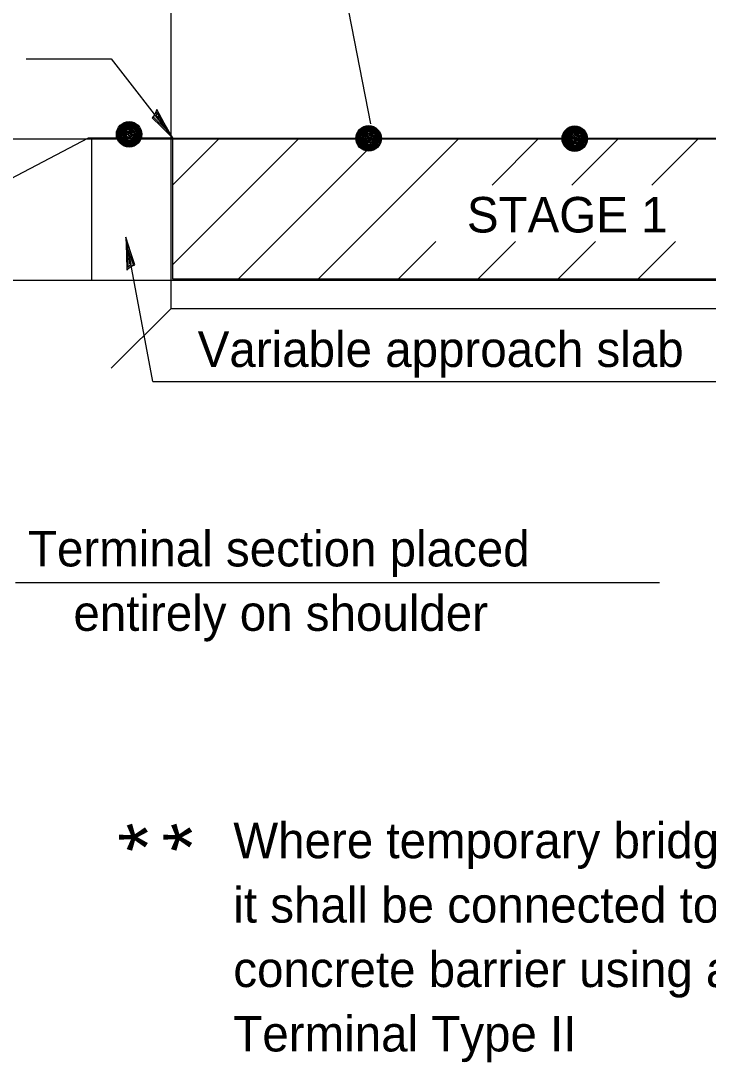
# Model space of a CAD drawing. Extents: x 52832 to 54215, y 64481 to 66497.
# Drawn here: x 53126.7 to 53169.6, y 65516.1 to 65581.1 of the extents above; entities that cross this region are included whole.
import ezdxf

# ---------------------------------------------------------------- set-up
doc = ezdxf.new("R2010")
doc.units = 0
for name, color, linetype in [('Alignment_EX_20 Baseline', 7, 'Continuous'), ('Design_EX_Roadway Dimensions', 7, 'Continuous'), ('Design_PR_EOP', 7, 'Continuous'), ('Sheets_General Details', 7, 'Continuous'), ('Stage_Construction Traffic Control', 7, 'Continuous'), ('Topo_Bridge Structures', 7, 'Continuous')]:
    doc.layers.add(name, color=color, linetype=linetype)

msp = doc.modelspace()

# ---------------------------------------------------------------- linework, layer by layer
at = {"layer": 'Alignment_EX_20 Baseline'}
msp.add_line((53109.232, 65573.735), (53431.001, 65573.735), dxfattribs=at)
at = {"layer": 'Design_EX_Roadway Dimensions'}
for p, q in [((53140.403, 65616.245), (53148.495, 65574.677)), ((53126.999, 65578.732), (53132.301, 65578.732)), ((53132.301, 65578.732), (53136.155, 65573.779)), ((53134.897, 65558.587), (53133.21, 65567.587)), ((53134.897, 65558.587), (53185.439, 65558.587)), ((53126.314, 65546.024), (53166.554, 65546.024))]:
    msp.add_line(p, q, dxfattribs=at)
for points in [[(53135.037, 65575.261), (53134.858, 65575.042), (53135.434, 65574.498), (53136.155, 65573.779), (53135.611, 65574.72), (53135.162, 65575.568), (53135.037, 65575.261), (53134.944, 65575.082), (53135.74, 65574.315), (53135.17, 65575.389), (53135.094, 65575.104), (53135.428, 65574.727), (53135.19, 65575.154)], [(53133.525, 65565.757), (53133.786, 65565.87), (53133.522, 65566.617), (53133.209, 65567.587), (53133.263, 65566.502), (53133.274, 65565.543), (53133.525, 65565.757), (53133.69, 65565.872), (53133.332, 65566.919), (53133.347, 65565.704), (53133.546, 65565.922), (53133.422, 65566.412), (53133.438, 65565.922)]]:
    msp.add_lwpolyline(points, dxfattribs=at)
at = {"layer": 'Design_PR_EOP'}
msp.add_line((52918.09, 65564.912), (53431.001, 65564.912), dxfattribs=at)
at = {"layer": 'Stage_Construction Traffic Control'}
for p, q in [((53130.86, 65573.779), (53112.467, 65564.086)), ((53136.155, 65573.779), (53130.86, 65573.779)), ((53136.155, 65573.779), (53185.453, 65573.779)), ((53136.155, 65564.973), (53136.155, 65573.779)), ((53136.155, 65573.779), (53185.453, 65573.779)), ((53185.453, 65564.973), (53136.155, 65564.973))]:
    msp.add_line(p, q, dxfattribs=at)
for points in [[(53134.097, 65573.621), (53133.901, 65573.419), (53133.567, 65573.27), (53133.216, 65573.287), (53132.931, 65573.46), (53132.737, 65573.68), (53132.681, 65574.139), (53132.848, 65574.526), (53133.227, 65574.758), (53133.604, 65574.762), (53133.934, 65574.597), (53134.137, 65574.323), (53134.183, 65574.051), (53134.12, 65573.696), (53133.888, 65573.473), (53133.575, 65573.324), (53133.245, 65573.333), (53133.03, 65573.469), (53132.773, 65573.671), (53132.737, 65573.97), (53132.749, 65574.262), (53132.873, 65574.498), (53133.241, 65574.721), (53133.6, 65574.724), (53133.927, 65574.572), (53134.112, 65574.312), (53134.145, 65574.051), (53134.088, 65573.709), (53133.865, 65573.498), (53133.575, 65573.374), (53133.245, 65573.374), (53132.992, 65573.531), (53132.799, 65573.692), (53132.786, 65573.978), (53132.77, 65574.229), (53132.91, 65574.465), (53133.256, 65574.676), (53133.6, 65574.676), (53133.909, 65574.54), (53134.074, 65574.287), (53134.12, 65574.051), (53134.022, 65573.72), (53133.848, 65573.535), (53133.55, 65573.398), (53133.241, 65573.419), (53133.005, 65573.559), (53132.869, 65573.717), (53132.831, 65573.94), (53132.811, 65574.212), (53132.942, 65574.386), (53133.266, 65574.613), (53133.6, 65574.613), (53133.898, 65574.49), (53134.038, 65574.241), (53134.097, 65574.039), (53133.972, 65573.754), (53133.823, 65573.573), (53133.529, 65573.444), (53133.245, 65573.456), (53133.034, 65573.594), (53132.91, 65573.746), (53132.873, 65573.978), (53132.86, 65574.2), (53132.984, 65574.35), (53133.277, 65574.563), (53133.592, 65574.572), (53133.872, 65574.452), (53134.012, 65574.225), (53134.022, 65574.018), (53133.938, 65573.767), (53133.827, 65573.609), (53133.514, 65573.485), (53133.277, 65573.509), (53133.066, 65573.63), (53132.96, 65573.767), (53132.905, 65573.993), (53132.91, 65574.191), (53133.021, 65574.323), (53133.303, 65574.526), (53133.6, 65574.523), (53133.865, 65574.402), (53133.976, 65574.218), (53133.972, 65573.993), (53133.886, 65573.796), (53133.786, 65573.659), (53133.514, 65573.523), (53133.291, 65573.544), (53133.121, 65573.655), (53133.017, 65573.77), (53132.946, 65573.895), (53132.934, 65573.989), (53132.946, 65574.154), (53133.066, 65574.3), (53133.241, 65574.427), (53133.393, 65574.476), (53133.617, 65574.452), (53133.815, 65574.386), (53133.947, 65574.18), (53133.927, 65574.001), (53133.836, 65573.804), (53133.698, 65573.655)], [(53133.698, 65573.655), (53133.5, 65573.559), (53133.295, 65573.596), (53133.121, 65573.767), (53133.021, 65573.865), (53132.984, 65574.001), (53133.021, 65574.139), (53133.092, 65574.262), (53133.232, 65574.352), (53133.418, 65574.423), (53133.567, 65574.423), (53133.715, 65574.386), (53133.802, 65574.275), (53133.913, 65574.014), (53133.773, 65573.804), (53133.612, 65573.667), (53133.467, 65573.621), (53133.277, 65573.659), (53133.153, 65573.807), (53133.084, 65573.957), (53133.105, 65574.081), (53133.171, 65574.212), (53133.303, 65574.291), (53133.464, 65574.329), (53133.604, 65574.329), (53133.815, 65574.18), (53133.865, 65574.014), (53133.752, 65573.87), (53133.648, 65573.754), (53133.517, 65573.705), (53133.314, 65573.717), (53133.182, 65573.778), (53133.095, 65573.865), (53133.059, 65573.951), (53133.08, 65574.162), (53133.145, 65574.241), (53133.291, 65574.323), (53133.467, 65574.352), (53133.628, 65574.352), (53133.752, 65574.352), (53133.851, 65574.287), (53133.913, 65574.168), (53133.786, 65574.028), (53133.748, 65573.89), (53133.625, 65573.796), (53133.406, 65573.746), (53133.232, 65573.77), (53133.157, 65573.878), (53133.153, 65573.981), (53133.182, 65574.101), (53133.256, 65574.191), (53133.418, 65574.241), (53133.562, 65574.25), (53133.748, 65574.154), (53133.761, 65574.068), (53133.725, 65573.951), (53133.537, 65573.857), (53133.381, 65573.778), (53133.245, 65573.828), (53133.203, 65573.928), (53133.216, 65574.028), (53133.277, 65574.126), (53133.529, 65574.191), (53133.715, 65574.101), (53133.698, 65573.993), (53133.537, 65573.903), (53133.352, 65573.841), (53133.256, 65573.915), (53133.291, 65574.031), (53133.493, 65574.089), (53133.628, 65574.068), (53133.401, 65573.915), (53133.381, 65574.001), (53133.339, 65574.101), (53133.543, 65574.118), (53133.661, 65574.014), (53133.525, 65573.951)], [(53149.061, 65573.369), (53148.869, 65573.166), (53148.533, 65573.018), (53148.182, 65573.033), (53147.897, 65573.208), (53147.703, 65573.426), (53147.648, 65573.885), (53147.814, 65574.273), (53148.194, 65574.505), (53148.57, 65574.509), (53148.9, 65574.343), (53149.104, 65574.071), (53149.149, 65573.797), (53149.086, 65573.442), (53148.856, 65573.22), (53148.541, 65573.071), (53148.211, 65573.079), (53147.996, 65573.215), (53147.739, 65573.419), (53147.703, 65573.716), (53147.716, 65574.008), (53147.839, 65574.246), (53148.207, 65574.468), (53148.566, 65574.472), (53148.893, 65574.319), (53149.078, 65574.058), (53149.111, 65573.797), (53149.054, 65573.455), (53148.831, 65573.244), (53148.541, 65573.12), (53148.211, 65573.12), (53147.958, 65573.279), (53147.766, 65573.44), (53147.752, 65573.724), (53147.736, 65573.976), (53147.877, 65574.211), (53148.223, 65574.422), (53148.566, 65574.422), (53148.877, 65574.286), (53149.041, 65574.035), (53149.086, 65573.797), (53148.988, 65573.467), (53148.814, 65573.281), (53148.516, 65573.145), (53148.207, 65573.166), (53147.971, 65573.306), (53147.835, 65573.463), (53147.798, 65573.687), (53147.777, 65573.958), (53147.908, 65574.133), (53148.232, 65574.361), (53148.566, 65574.361), (53148.864, 65574.237), (53149.004, 65573.988), (53149.061, 65573.786), (53148.938, 65573.501), (53148.789, 65573.319), (53148.495, 65573.191), (53148.211, 65573.202), (53148, 65573.34), (53147.877, 65573.492), (53147.839, 65573.724), (53147.827, 65573.947), (53147.95, 65574.096), (53148.244, 65574.311), (53148.558, 65574.319), (53148.839, 65574.2), (53148.979, 65573.972), (53148.988, 65573.766), (53148.906, 65573.513), (53148.794, 65573.355), (53148.48, 65573.231), (53148.244, 65573.258), (53148.032, 65573.376), (53147.927, 65573.513), (53147.871, 65573.741), (53147.877, 65573.939), (53147.988, 65574.071), (53148.269, 65574.273), (53148.566, 65574.269), (53148.831, 65574.15), (53148.942, 65573.964), (53148.938, 65573.741), (53148.852, 65573.542), (53148.753, 65573.405), (53148.48, 65573.269), (53148.255, 65573.29), (53148.087, 65573.402), (53147.983, 65573.516), (53147.913, 65573.642), (53147.9, 65573.736), (53147.913, 65573.902), (53148.032, 65574.046), (53148.207, 65574.175), (53148.359, 65574.225), (53148.583, 65574.2), (53148.781, 65574.133), (53148.914, 65573.927), (53148.893, 65573.748), (53148.802, 65573.551), (53148.665, 65573.402)], [(53161.938, 65573.348), (53161.744, 65573.145), (53161.408, 65572.997), (53161.057, 65573.014), (53160.773, 65573.187), (53160.579, 65573.406), (53160.525, 65573.865), (53160.691, 65574.253), (53161.071, 65574.484), (53161.446, 65574.49), (53161.777, 65574.323), (53161.98, 65574.05), (53162.024, 65573.778), (53161.963, 65573.423), (53161.732, 65573.2), (53161.417, 65573.051), (53161.086, 65573.059), (53160.871, 65573.195), (53160.615, 65573.398), (53160.579, 65573.696), (53160.591, 65573.989), (53160.715, 65574.225), (53161.084, 65574.448), (53161.442, 65574.452), (53161.769, 65574.3), (53161.954, 65574.039), (53161.988, 65573.778), (53161.93, 65573.435), (53161.707, 65573.225), (53161.417, 65573.101), (53161.086, 65573.101), (53160.834, 65573.258), (53160.641, 65573.419), (53160.629, 65573.705), (53160.612, 65573.956), (53160.752, 65574.191), (53161.099, 65574.402), (53161.442, 65574.402), (53161.752, 65574.266), (53161.917, 65574.014), (53161.963, 65573.778), (53161.863, 65573.447), (53161.69, 65573.262), (53161.393, 65573.125), (53161.084, 65573.145), (53160.846, 65573.286), (53160.711, 65573.444), (53160.673, 65573.667), (53160.652, 65573.939), (53160.784, 65574.112), (53161.107, 65574.34), (53161.442, 65574.34), (53161.74, 65574.216), (53161.88, 65573.968), (53161.938, 65573.766), (53161.813, 65573.481), (53161.666, 65573.299), (53161.372, 65573.17), (53161.086, 65573.183), (53160.876, 65573.32), (53160.752, 65573.473), (53160.715, 65573.705), (53160.702, 65573.927), (53160.826, 65574.076), (53161.12, 65574.291), (53161.435, 65574.3), (53161.715, 65574.179), (53161.855, 65573.951), (53161.863, 65573.745), (53161.781, 65573.494), (53161.669, 65573.336), (53161.356, 65573.212), (53161.12, 65573.236), (53160.909, 65573.356), (53160.802, 65573.494), (53160.748, 65573.72), (53160.752, 65573.918), (53160.863, 65574.05), (53161.145, 65574.253), (53161.442, 65574.25), (53161.707, 65574.129), (53161.819, 65573.945), (53161.813, 65573.72), (53161.727, 65573.523), (53161.629, 65573.385), (53161.356, 65573.25), (53161.132, 65573.27), (53160.963, 65573.381), (53160.86, 65573.496), (53160.79, 65573.621), (53160.777, 65573.716), (53160.79, 65573.881), (53160.909, 65574.026), (53161.084, 65574.154), (53161.235, 65574.204), (53161.458, 65574.179), (53161.658, 65574.112), (53161.79, 65573.907), (53161.769, 65573.728), (53161.677, 65573.531), (53161.54, 65573.381)], [(53136.155, 65565.877), (53144.057, 65573.779)], [(53136.155, 65570.869), (53139.066, 65573.779)], [(53140.242, 65564.973), (53149.049, 65573.779)], [(53145.234, 65564.973), (53154.04, 65573.779)], [(53148.665, 65573.402), (53148.466, 65573.306), (53148.261, 65573.344), (53148.087, 65573.513), (53147.988, 65573.613), (53147.95, 65573.748), (53147.988, 65573.885), (53148.058, 65574.008), (53148.198, 65574.1), (53148.384, 65574.171), (53148.533, 65574.171), (53148.683, 65574.133), (53148.769, 65574.021), (53148.88, 65573.761), (53148.739, 65573.551), (53148.579, 65573.413), (53148.434, 65573.369), (53148.244, 65573.405), (53148.119, 65573.555), (53148.05, 65573.703), (53148.071, 65573.827), (53148.137, 65573.958), (53148.269, 65574.038), (53148.43, 65574.075), (53148.57, 65574.075), (53148.781, 65573.927), (53148.831, 65573.761), (53148.719, 65573.616), (53148.616, 65573.501), (53148.484, 65573.451), (53148.282, 65573.463), (53148.148, 65573.526), (53148.061, 65573.613), (53148.025, 65573.699), (53148.046, 65573.91), (53148.111, 65573.988), (53148.255, 65574.071), (53148.434, 65574.1), (53148.595, 65574.1), (53148.719, 65574.1), (53148.819, 65574.035), (53148.88, 65573.914), (53148.753, 65573.774), (53148.715, 65573.637), (53148.591, 65573.542), (53148.372, 65573.492), (53148.198, 65573.516), (53148.124, 65573.624), (53148.119, 65573.728), (53148.148, 65573.847), (53148.223, 65573.939), (53148.384, 65573.988), (53148.529, 65573.997), (53148.715, 65573.902), (53148.727, 65573.816), (53148.691, 65573.699), (53148.504, 65573.605), (53148.347, 65573.526), (53148.211, 65573.576), (53148.169, 65573.674), (53148.182, 65573.774), (53148.244, 65573.874), (53148.495, 65573.939), (53148.683, 65573.847), (53148.665, 65573.741), (53148.504, 65573.649), (53148.319, 65573.587), (53148.223, 65573.663), (53148.255, 65573.777), (53148.459, 65573.835), (53148.595, 65573.816), (53148.368, 65573.663), (53148.347, 65573.748), (53148.305, 65573.847), (53148.508, 65573.864), (53148.627, 65573.761), (53148.493, 65573.699)], [(53156.099, 65570.847), (53159.032, 65573.779)], [(53161.54, 65573.381), (53161.343, 65573.286), (53161.136, 65573.323), (53160.963, 65573.494), (53160.863, 65573.592), (53160.826, 65573.728), (53160.863, 65573.865), (53160.934, 65573.989), (53161.074, 65574.081), (53161.26, 65574.15), (53161.408, 65574.15), (53161.558, 65574.112), (53161.646, 65574.001), (53161.757, 65573.741), (53161.616, 65573.531), (53161.455, 65573.394), (53161.31, 65573.348), (53161.12, 65573.385), (53160.995, 65573.534), (53160.926, 65573.684), (53160.946, 65573.807), (53161.013, 65573.939), (53161.145, 65574.018), (53161.306, 65574.056), (53161.446, 65574.056), (53161.658, 65573.907), (53161.707, 65573.741), (53161.596, 65573.596), (53161.492, 65573.481), (53161.36, 65573.431), (53161.157, 65573.444), (53161.024, 65573.505), (53160.938, 65573.592), (53160.901, 65573.678), (53160.921, 65573.889), (53160.987, 65573.968), (53161.132, 65574.05), (53161.31, 65574.081), (53161.471, 65574.081), (53161.596, 65574.081), (53161.694, 65574.014), (53161.757, 65573.895), (53161.629, 65573.754), (53161.59, 65573.617), (53161.467, 65573.523), (53161.247, 65573.473), (53161.074, 65573.496), (53161, 65573.605), (53160.995, 65573.707), (53161.024, 65573.828), (53161.099, 65573.918), (53161.26, 65573.968), (53161.406, 65573.976), (53161.59, 65573.881), (53161.604, 65573.795), (53161.566, 65573.678), (53161.379, 65573.584), (53161.224, 65573.505), (53161.086, 65573.555), (53161.045, 65573.655), (53161.057, 65573.754), (53161.12, 65573.853), (53161.372, 65573.918), (53161.558, 65573.828), (53161.54, 65573.72), (53161.379, 65573.63), (53161.195, 65573.567), (53161.099, 65573.642), (53161.132, 65573.757), (53161.335, 65573.816), (53161.471, 65573.795), (53161.245, 65573.642), (53161.224, 65573.728), (53161.182, 65573.828), (53161.385, 65573.845), (53161.504, 65573.741), (53161.368, 65573.678)], [(53161.092, 65570.847), (53164.023, 65573.779)], [(53166.082, 65570.847), (53169.016, 65573.779)], [(53150.225, 65564.973), (53152.584, 65567.331)], [(53155.217, 65564.973), (53157.575, 65567.331)], [(53160.208, 65564.973), (53162.567, 65567.331)], [(53165.201, 65564.973), (53167.558, 65567.331)]]:
    msp.add_lwpolyline(points, dxfattribs=at)
for centre in [(53133.423, 65574.019), (53148.389, 65573.766), (53161.265, 65573.746)]:
    msp.add_circle(centre, 0.794, dxfattribs=at)
at = {"layer": 'Topo_Bridge Structures'}
for p, q in [((53136.054, 65563.147), (53136.054, 65584.324)), ((53131.072, 65573.735), (53131.072, 65564.912)), ((53136.054, 65563.147), (53132.31, 65559.403)), ((53136.054, 65563.147), (53185.468, 65563.147))]:
    msp.add_line(p, q, dxfattribs=at)

# ---------------------------------------------------------------- texts
at = {"layer": 'Design_EX_Roadway Dimensions'}
for s, p in [('Variable approach slab', (53137.709, 65559.488)), ('Terminal section placed', (53127.103, 65547.028)), ('entirely on shoulder', (53129.943, 65543.005))]:
    msp.add_text(s, height=2.21968, dxfattribs=at).set_placement(p)
at = {"layer": 'Sheets_General Details'}
for p in [(53136.326, 65529.193), (53139.095, 65529.194)]:
    msp.add_text('*', height=3.53, rotation=90, dxfattribs=at).set_placement(p)
for s, p in [('Where temporary bridge rail is specified', (53139.934, 65528.803)), ('it shall be connected to the temporary', (53139.934, 65524.78)), ('concrete barrier using a Traffic Barrier', (53139.934, 65520.756)), ('Terminal Type II', (53139.934, 65516.733))]:
    msp.add_text(s, height=2.21968, dxfattribs=at).set_placement(p)
at = {"layer": 'Stage_Construction Traffic Control'}
msp.add_text('STAGE 1', height=2.2197, dxfattribs=at).set_placement((53154.527, 65567.886))

doc.saveas('drawing.dxf')
